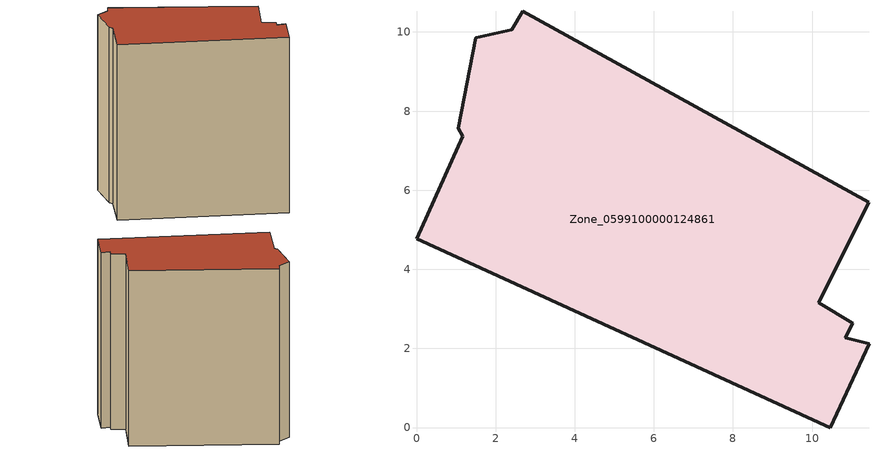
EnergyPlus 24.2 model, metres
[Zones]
Zone_0599100000124861
 floor ground (C_G): 2.41,10.06 2.68,10.52 11.43,5.7 10.17,3.15 11.04,2.64 10.83,2.28 11.44,2.12 10.46,0 0,4.77 1.17,7.36 1.05,7.57 1.5,9.85 z0
 wall outside (C_F): 1.17,7.36 0,4.77 10.46,0 11.44,2.12 10.83,2.28 11.04,2.64 10.17,3.15 11.43,5.7 2.68,10.52 2.41,10.06 1.5,9.85 1.05,7.57 1.17,7.36 z0:12.64
 roof outside (C_R): 2.41,10.06 1.5,9.85 1.05,7.57 1.17,7.36 0,4.77 10.46,0 11.44,2.12 10.83,2.28 11.04,2.64 10.17,3.15 11.43,5.7 2.68,10.52 z12.64
[BUILDING]
Pand.0599100000124861: North Axis=0; Terrain=City; Loads Convergence Tolerance Value=0.04; Temperature Convergence Tolerance Value=0.4; Solar Distribution=FullExterior; Maximum Number of Warmup Days=25; Minimum Number of Warmup Days=1
[Site:Location]
Rotterdam.The.Hague.AP_ZH_NLD Design_Conditions: Latitude=51.96; Longitude=4.45; Time Zone=1; Elevation=-4.5
[SITE:GROUNDTEMPERATURE:BUILDINGSURFACE]
18, 18, 18, 18, 18, 18, 18, 18, 18, 18, 18, 18
[MATERIAL] Thermal Absorptance=0.9; Solar Absorptance=0.7; Visible Absorptance=0.7
Name | Roughness | Thickness | Conductivity | Density | Specific Heat
G.TI.1946 | MediumSmooth | 0.15 | 1 | 540 | 1210
F.TI.1946 | Rough | 0.3 | 0.857143 | 1920 | 840
R.TI.1946 | MediumRough | 0.2 | 0.1 | 1500 | 1000
[CONSTRUCTION]
C_G: G.TI.1946
C_F: F.TI.1946
C_R: R.TI.1946
[ZONE]
Zone_0599100000124861: Type=1; Multiplier=1; Ceiling Height=Autocalculate; Volume=Autocalculate; Floor Area=autocalculate; Part of Total Floor Area=Yes
[ZONEINFILTRATION:DESIGNFLOWRATE]
Infil_Zone_0599100000124861: Zone or ZoneList or Space or SpaceList=Zone_0599100000124861; Schedule=AlwaysOn; Design Flow Rate Calculation Method=Flow/Area; Flow Rate per Floor Area=0.003; Constant Term Coefficient=1; Temperature Term Coefficient=0; Velocity Term Coefficient=0; Velocity Squared Term Coefficient=0
[HVACTEMPLATE:ZONE:IDEALLOADSAIRSYSTEM]
Zone_0599100000124861: Maximum Heating Supply Air Temperature=50; Minimum Cooling Supply Air Temperature=13; Maximum Heating Supply Air Humidity Ratio=0.0156; Minimum Cooling Supply Air Humidity Ratio=0.0077; Heating Limit=NoLimit; Cooling Limit=NoLimit; Dehumidification Control Type=ConstantSensibleHeatRatio; Cooling Sensible Heat Ratio=0.7; Dehumidification Setpoint=60; Humidification Control Type=None; Humidification Setpoint=30; Outdoor Air Method=None; Outdoor Air Flow Rate per Person=0.00944; Outdoor Air Flow Rate per Zone Floor Area=0; Outdoor Air Flow Rate per Zone=0; Demand Controlled Ventilation Type=None; Outdoor Air Economizer Type=NoEconomizer; Heat Recovery Type=None; Sensible Heat Recovery Effectiveness=0.7; Latent Heat Recovery Effectiveness=0.65
[ZONECONTROL:THERMOSTAT]
ThermostatControl_Zone_0599100000124861: Zone or ZoneList=Zone_0599100000124861; Control Type Schedule=DualSetpointControlType; Control 1=Thermostat_Zone_0599100000124861; Temperature Difference Between Cutout And Setpoint=0
[THERMOSTATSETPOINT:DUALSETPOINT]
Thermostat_Zone_0599100000124861: Heating Setpoint Temperature Schedule=HeatingSetpoint_Zone_0599100000124861; Cooling Setpoint Temperature Schedule=CoolingSetpoint_Zone_0599100000124861
[SCHEDULE:COMPACT]
HeatingSetpoint_Zone_0599100000124861: Through: 12/31, For: AllDays, Until: 24:00, 21
CoolingSetpoint_Zone_0599100000124861: Through: 12/31, For: AllDays, Until: 24:00, 24
DualSetpointControlType: Through: 12/31, For: AllDays, Until: 24:00, 4
AlwaysOn: Through: 12/31, For: AllDays, Until: 24:00, 1
